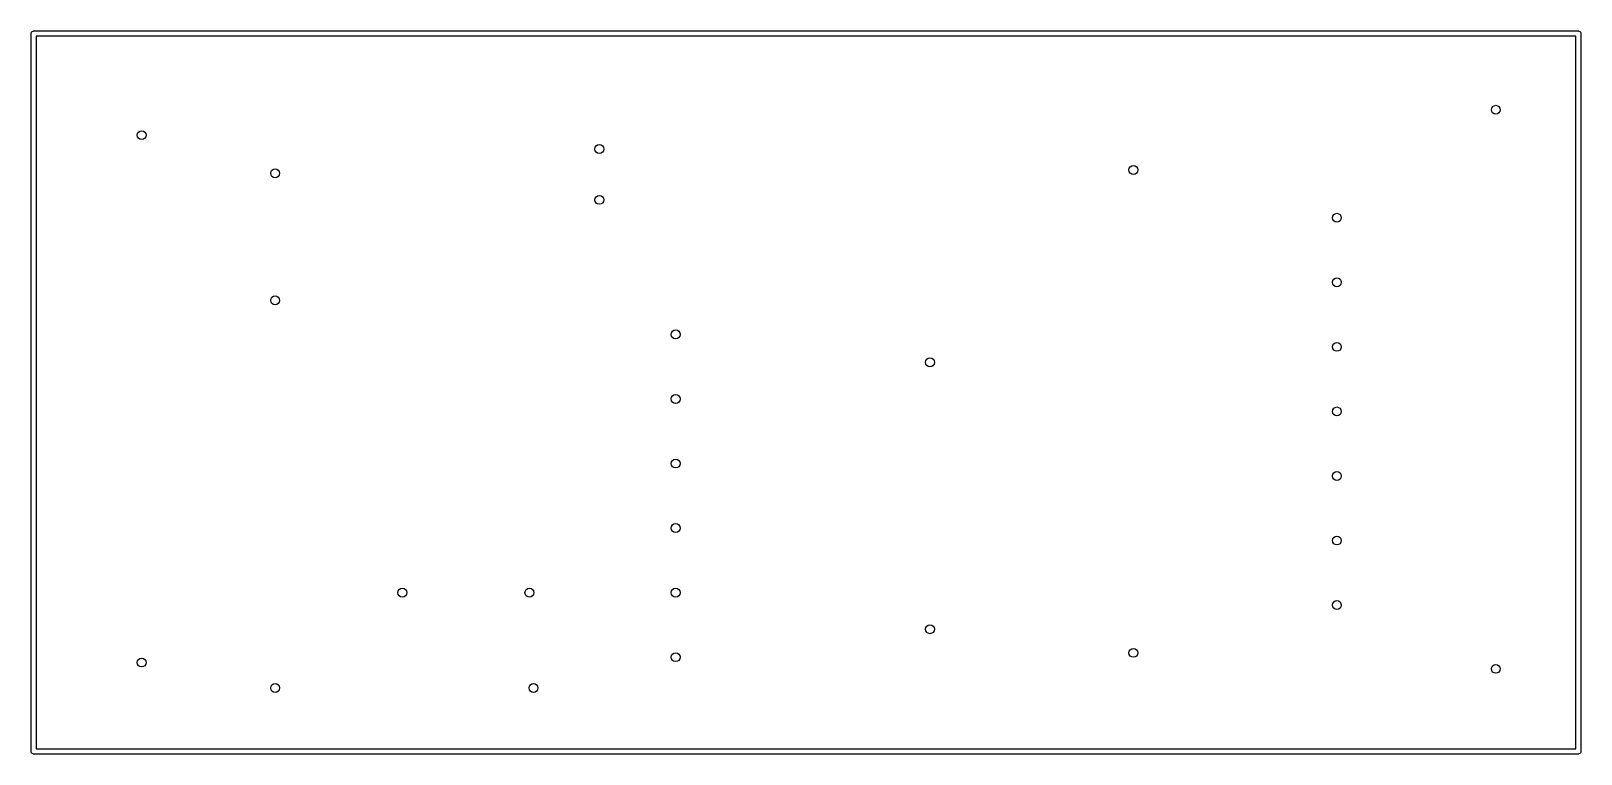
# Model space of a CAD drawing. Header units: millimetres. Extents: x 80.4 to 141.3, y -144.6 to -116.1.
import ezdxf

# ---------------------------------------------------------------- set-up
doc = ezdxf.new("R2010")
doc.units = ezdxf.units.MM
doc.layers.add('Edge.Cuts', color=254, linetype='CONTINUOUS', true_color=0xd0d2cd)

msp = doc.modelspace()

# ---------------------------------------------------------------- linework, layer by layer
at = {"layer": 'Edge.Cuts', "linetype": 'CONTINUOUS'}
for p, q in [((80.4, -116.25), (80.401921, -116.230491)), ((80.4, -144.5), (80.4, -116.25)), ((80.401921, -116.230491), (80.416853, -116.194443)), ((80.416853, -116.194443), (80.444443, -116.166853)), ((80.444443, -116.166853), (80.480491, -116.151921)), ((80.480491, -116.151921), (80.5, -116.15)), ((80.5, -116.15), (141.25, -116.15)), ((80.6, -116.35), (80.6, -144.4)), ((141.15, -116.35), (80.6, -116.35)), ((141.15, -144.4), (141.15, -116.35)), ((141.25, -116.15), (141.269509, -116.151921)), ((141.269509, -116.151921), (141.305557, -116.166853)), ((141.305557, -116.166853), (141.333147, -116.194443)), ((141.333147, -116.194443), (141.348079, -116.230491)), ((141.348079, -116.230491), (141.35, -116.25)), ((141.35, -116.25), (141.35, -144.5)), ((80.6, -144.4), (141.15, -144.4)), ((80.401921, -144.519509), (80.4, -144.5)), ((80.416853, -144.555557), (80.401921, -144.519509)), ((80.444443, -144.583147), (80.416853, -144.555557)), ((80.480491, -144.598079), (80.444443, -144.583147)), ((80.5, -144.6), (80.480491, -144.598079)), ((141.25, -144.6), (80.5, -144.6)), ((141.269509, -144.598079), (141.25, -144.6)), ((141.305557, -144.583147), (141.269509, -144.598079)), ((141.333147, -144.555557), (141.305557, -144.583147)), ((141.348079, -144.519509), (141.333147, -144.555557)), ((141.35, -144.5), (141.348079, -144.519509))]:
    msp.add_line(p, q, dxfattribs=at)
at = {"layer": 'Edge.Cuts'}
for centre in [(138, -119.25), (138, -119.25), (84.75, -120.25), (84.75, -120.25), (102.75, -120.794888), (102.75, -120.794888), (90, -121.75), (90, -121.75), (123.75, -121.62), (123.75, -121.62), (102.75, -122.794888), (102.75, -122.794888), (131.75, -123.5), (131.75, -123.5), (131.75, -126.04), (131.75, -126.04), (90, -126.75), (90, -126.75), (105.75, -128.09), (105.75, -128.09), (131.75, -128.58), (131.75, -128.58), (115.75, -129.19), (115.75, -129.19), (105.75, -130.63), (105.75, -130.63), (131.75, -131.12), (131.75, -131.12), (105.75, -133.17), (105.75, -133.17), (131.75, -133.66), (131.75, -133.66), (105.75, -135.71), (105.75, -135.71), (131.75, -136.2), (131.75, -136.2), (95, -138.25), (95, -138.25), (100, -138.25), (100, -138.25), (105.75, -138.25), (105.75, -138.25), (131.75, -138.74), (131.75, -138.74), (115.75, -139.69), (115.75, -139.69), (105.75, -140.79), (105.75, -140.79), (123.75, -140.62), (123.75, -140.62), (84.75, -141), (84.75, -141), (138, -141.25), (138, -141.25), (90, -142), (90, -142), (100.16, -142), (100.16, -142)]:
    msp.add_circle(centre, 0.175, dxfattribs=at)

doc.saveas('drawing.dxf')
